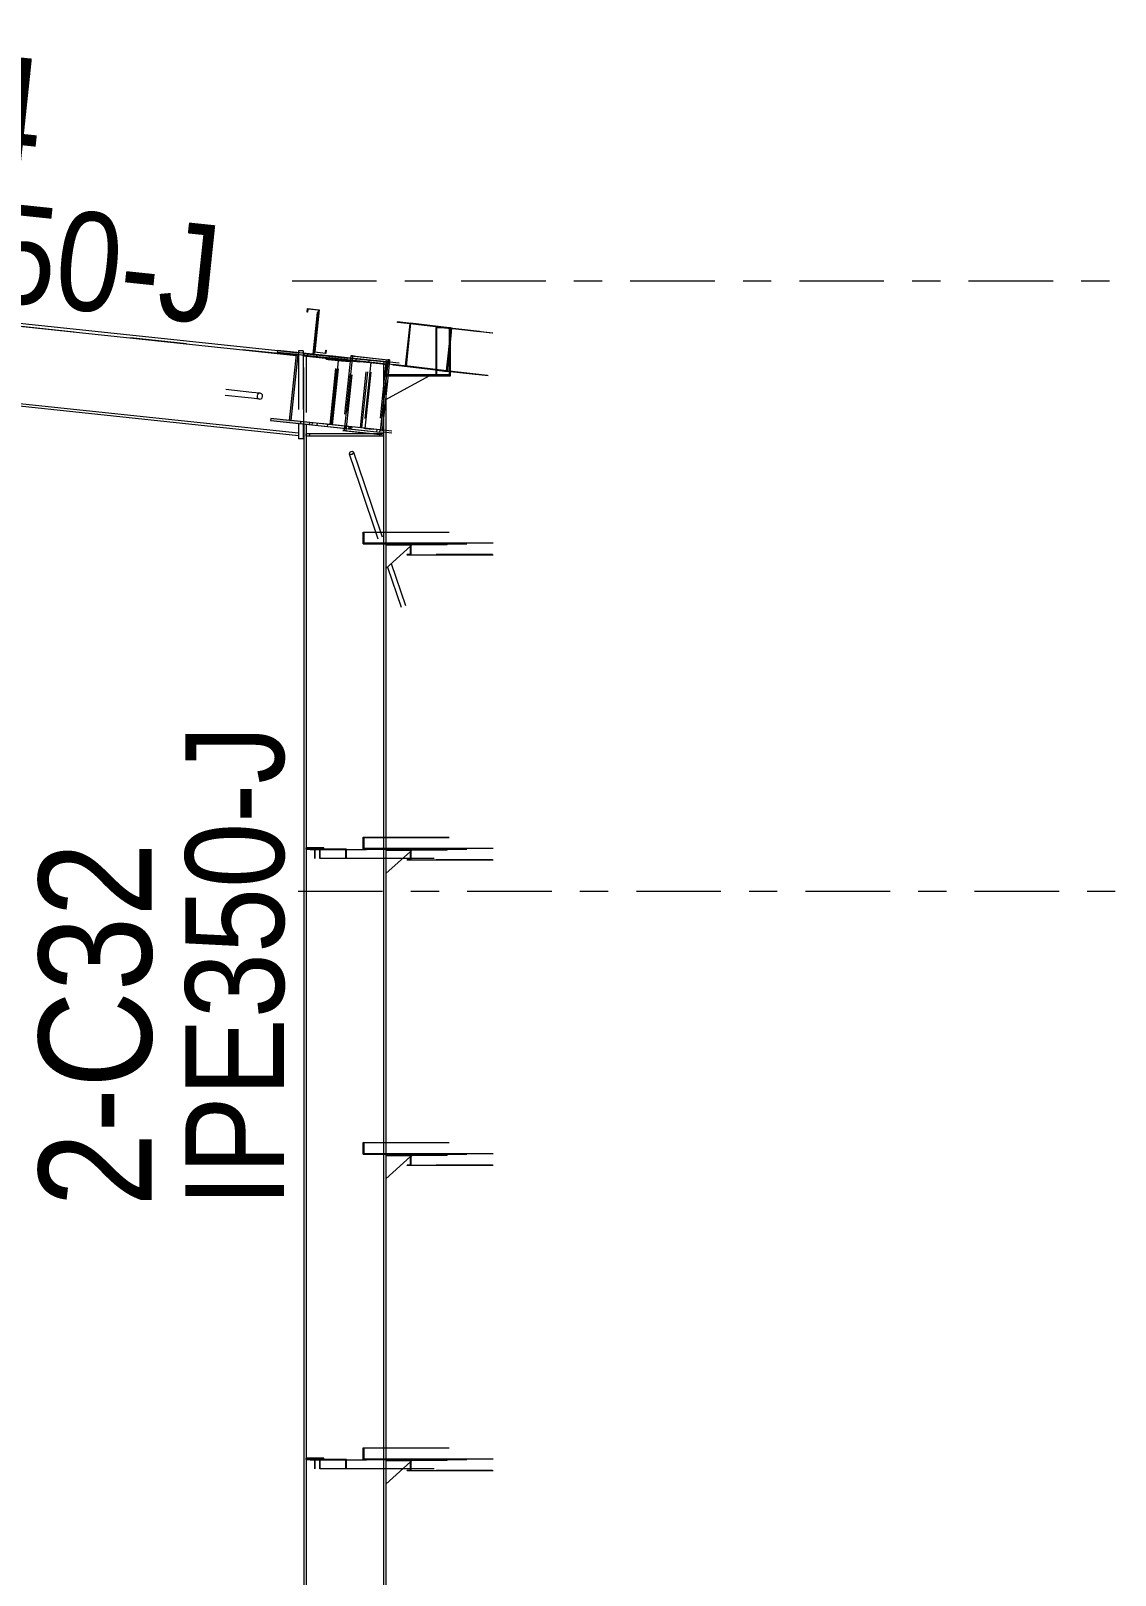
# Model space of a CAD drawing. Header units: millimetres. Extents: x -49 to 773, y -65 to 509.
# Drawn here: x 236.9 to 275.4, y 243.1 to 297.9 of the extents above; entities that cross this region are included whole.
import ezdxf

# ---------------------------------------------------------------- set-up
doc = ezdxf.new("R2010")
doc.units = ezdxf.units.MM
for name, pattern in [('XKITLINE00', [0]), ('XKITLINE02', [4, 2, -2]), ('XKITLINE03', [6, 3, -1, 1, -1])]:
    doc.linetypes.add(name, pattern=pattern)
for name, color, linetype, lineweight in [('Part', 2, 'Continuous', 0), ('PartMark', 7, 'Continuous', 0), ('S-grid', 1, 'Continuous', 0)]:
    doc.layers.add(name, color=color, linetype=linetype, lineweight=lineweight)
doc.styles.add('ARIAL', font='ARIAL.TTF')

# ---------------------------------------------------------------- blocks, each defined once
blk = doc.blocks.new('*A117')
at = {"layer": 'Part'}
blk.add_hatch(color=3, dxfattribs=at).paths.add_polyline_path([(247.746, 268.817), (247.746, 268.833), (248.099, 268.833), (248.099, 268.5), (248.081, 268.5), (248.081, 268.817)], flags=17)
blk = doc.blocks.new('*A118')
at = {"layer": 'Part'}
blk.add_hatch(color=3, dxfattribs=at).paths.add_polyline_path([(245.658, 286.453), (245.666, 286.528), (247.057, 286.381), (247.049, 286.307), (246.384, 286.377), (246.137, 284.04), (246.803, 283.97), (246.795, 283.895), (245.404, 284.042), (245.412, 284.116), (246.077, 284.046), (246.324, 286.383)], flags=17)
blk = doc.blocks.new('*A157')
at = {"layer": 'Part'}
blk.add_hatch(color=3, dxfattribs=at).paths.add_polyline_path([(249.91, 287.525), (249.911, 287.542), (250.375, 287.492), (250.213, 285.959), (249.75, 286.009), (249.751, 286.025), (250.196, 285.977), (250.355, 287.477)], flags=17)
blk = doc.blocks.new('*A158')
at = {"layer": 'Part'}
blk.add_hatch(color=3, dxfattribs=at).paths.add_polyline_path([(248.713, 280.068), (248.713, 279.682), (250.391, 279.682), (250.391, 279.265), (250.251, 279.265), (250.251, 279.28), (250.374, 279.28), (250.374, 279.667), (248.696, 279.667), (248.696, 280.083), (248.836, 280.083), (248.836, 280.068)], flags=17)
blk = doc.blocks.new('*A159')
at = {"layer": 'Part'}
blk.add_hatch(color=3, dxfattribs=at).paths.add_polyline_path([(248.713, 269.235), (248.713, 268.848), (250.391, 268.848), (250.391, 268.432), (250.251, 268.432), (250.251, 268.447), (250.374, 268.447), (250.374, 268.833), (248.696, 268.833), (248.696, 269.25), (248.836, 269.25), (248.836, 269.235)], flags=17)
blk = doc.blocks.new('*A160')
at = {"layer": 'Part'}
blk.add_hatch(color=3, dxfattribs=at).paths.add_polyline_path([(248.713, 258.402), (248.713, 258.015), (250.391, 258.015), (250.391, 257.598), (250.251, 257.598), (250.251, 257.613), (250.374, 257.613), (250.374, 258), (248.696, 258), (248.696, 258.417), (248.836, 258.417), (248.836, 258.402)], flags=17)
blk = doc.blocks.new('*A187')
at = {"layer": 'Part'}
blk.add_hatch(color=3, dxfattribs=at).paths.add_polyline_path([(248.713, 269.235), (248.713, 268.848), (250.391, 268.848), (250.391, 268.432), (250.251, 268.432), (250.251, 268.447), (250.374, 268.447), (250.374, 268.833), (248.696, 268.833), (248.696, 269.25), (248.836, 269.25), (248.836, 269.235)], flags=17)
blk = doc.blocks.new('*A188')
at = {"layer": 'Part'}
blk.add_hatch(color=3, dxfattribs=at).paths.add_polyline_path([(248.713, 280.068), (248.713, 279.682), (250.391, 279.682), (250.391, 279.265), (250.251, 279.265), (250.251, 279.28), (250.374, 279.28), (250.374, 279.667), (248.696, 279.667), (248.696, 280.083), (248.836, 280.083), (248.836, 280.068)], flags=17)
blk = doc.blocks.new('*A189')
at = {"layer": 'Part'}
blk.add_hatch(color=3, dxfattribs=at).paths.add_polyline_path([(248.713, 258.402), (248.713, 258.015), (250.391, 258.015), (250.391, 257.598), (250.251, 257.598), (250.251, 257.613), (250.374, 257.613), (250.374, 258), (248.696, 258), (248.696, 258.417), (248.836, 258.417), (248.836, 258.402)], flags=17)
blk = doc.blocks.new('*A190')
at = {"layer": 'Part'}
blk.add_hatch(color=3, dxfattribs=at).paths.add_polyline_path([(248.713, 247.568), (248.713, 247.182), (250.391, 247.182), (250.391, 246.765), (250.251, 246.765), (250.251, 246.78), (250.374, 246.78), (250.374, 247.167), (248.696, 247.167), (248.696, 247.583), (248.836, 247.583), (248.836, 247.568)], flags=17)
blk = doc.blocks.new('*A193')
at = {"layer": 'Part'}
blk.add_hatch(color=3, dxfattribs=at).paths.add_polyline_path([(247.355, 286.433), (247.367, 286.543), (247.382, 286.541), (247.369, 286.417), (246.954, 286.461), (247.112, 287.954), (246.727, 287.994), (246.716, 287.885), (246.701, 287.887), (246.714, 288.011), (247.128, 287.967), (246.971, 286.474)], flags=17)
blk = doc.blocks.new('*A198')
at = {"layer": 'Part'}
blk.add_hatch(color=3, dxfattribs=at).paths.add_polyline_path([(248.713, 247.568), (248.713, 247.182), (250.391, 247.182), (250.391, 246.765), (250.251, 246.765), (250.251, 246.78), (250.374, 246.78), (250.374, 247.167), (248.696, 247.167), (248.696, 247.583), (248.836, 247.583), (248.836, 247.568)], flags=17)
blk = doc.blocks.new('*A200')
at = {"layer": 'Part'}
blk.add_hatch(color=3, dxfattribs=at).paths.add_polyline_path([(247.746, 247.15), (247.746, 247.167), (248.099, 247.167), (248.099, 246.833), (248.081, 246.833), (248.081, 247.15)], flags=17)
blk = doc.blocks.new('*A624')
at = {"layer": 'S-grid', "color": 1, "linetype": 'XKITLINE03', "lineweight": 0}
blk.add_line((246.168, 289), (275.368, 289), dxfattribs=at)
blk = doc.blocks.new('*A625')
at = {"layer": 'S-grid', "color": 1, "linetype": 'XKITLINE03', "lineweight": 0}
blk.add_line((246.383, 267.333), (275.368, 267.333), dxfattribs=at)
blk = doc.blocks.new('*A655')
at = {"layer": 'Part', "color": 7, "linetype": 'XKITLINE02', "lineweight": 0}
for p, q in [((251.668, 258), (249.5, 258)), ((249.5, 258), (249.5, 257.958)), ((249.5, 258), (249.5, 257.958)), ((250.279, 257.958), (250.279, 258)), ((251.668, 257.958), (250.374, 257.958)), ((251.185, 257.958), (251.185, 258)), ((251.668, 257.958), (251.668, 258))]:
    blk.add_line(p, q, dxfattribs=at)
at = {"layer": 'Part', "color": 2, "linetype": 'XKITLINE00', "lineweight": 0}
for p, q in [((249.5, 257.958), (250.374, 257.958)), ((250.168, 257.958), (250.168, 258))]:
    blk.add_line(p, q, dxfattribs=at)
blk = doc.blocks.new('*A656')
at = {"layer": 'Part', "color": 7, "linetype": 'XKITLINE02', "lineweight": 0}
for p, q in [((246.81, 268.833), (246.81, 268.817)), ((251.208, 268.833), (246.81, 268.833)), ((246.81, 268.817), (251.178, 268.817)), ((246.982, 268.5), (246.982, 268.817)), ((246.991, 268.5), (246.991, 268.833)), ((250.1, 268.5), (246.982, 268.5)), ((251.208, 268.5), (250.374, 268.5))]:
    blk.add_line(p, q, dxfattribs=at)
at = {"layer": 'Part', "color": 2, "linetype": 'XKITLINE00', "lineweight": 0}
blk.add_line((250.374, 268.5), (250.1, 268.5), dxfattribs=at)
blk = doc.blocks.new('*A657')
at = {"layer": 'Part', "color": 7, "linetype": 'XKITLINE02', "lineweight": 0}
for p, q in [((249.5, 268.792), (249.5, 267.958)), ((250.423, 268.792), (249.5, 268.792)), ((250.374, 268.748), (250.423, 268.792))]:
    blk.add_line(p, q, dxfattribs=at)
at = {"layer": 'Part', "color": 2, "linetype": 'XKITLINE00', "lineweight": 0}
blk.add_line((250.374, 268.748), (249.5, 267.958), dxfattribs=at)
blk = doc.blocks.new('*A658')
at = {"layer": 'Part', "color": 7, "linetype": 'XKITLINE02', "lineweight": 0}
for p, q in [((251.668, 268.833), (249.5, 268.833)), ((249.5, 268.833), (249.5, 268.792)), ((249.5, 268.833), (249.5, 268.792)), ((250.279, 268.792), (250.279, 268.833)), ((251.668, 268.792), (250.374, 268.792)), ((251.185, 268.792), (251.185, 268.833)), ((251.668, 268.792), (251.668, 268.833))]:
    blk.add_line(p, q, dxfattribs=at)
at = {"layer": 'Part', "color": 2, "linetype": 'XKITLINE00', "lineweight": 0}
for p, q in [((249.5, 268.792), (250.374, 268.792)), ((250.168, 268.792), (250.168, 268.833))]:
    blk.add_line(p, q, dxfattribs=at)
blk = doc.blocks.new('*A659')
at = {"layer": 'Part', "color": 2, "linetype": 'XKITLINE00', "lineweight": 0}
for p, q in [((246.85, 268.833), (246.85, 268.817)), ((246.85, 268.817), (247.746, 268.817)), ((248.099, 268.833), (246.976, 268.833)), ((247.15, 268.5), (247.15, 268.817)), ((247.746, 268.817), (247.746, 268.833)), ((248.081, 268.817), (247.746, 268.817)), ((248.081, 268.5), (248.081, 268.817)), ((248.099, 268.5), (248.099, 268.833)), ((248.099, 268.5), (247.15, 268.5))]:
    blk.add_line(p, q, dxfattribs=at)
at = {"layer": 'Part', "color": 7, "linetype": 'XKITLINE02', "lineweight": 0}
for p, q in [((246.976, 268.833), (246.85, 268.833)), ((247.165, 268.5), (247.165, 268.833))]:
    blk.add_line(p, q, dxfattribs=at)
blk = doc.blocks.new('*A660')
at = {"layer": 'Part', "color": 7, "linetype": 'XKITLINE02', "lineweight": 0}
for p, q in [((247.3, 268.875), (246.675, 268.875)), ((246.675, 268.875), (246.675, 268.833)), ((246.675, 268.833), (247.3, 268.833)), ((246.8, 268.833), (246.8, 268.875)), ((247.3, 268.833), (247.3, 268.875))]:
    blk.add_line(p, q, dxfattribs=at)
blk = doc.blocks.new('*A661')
at = {"layer": 'Part', "color": 2, "linetype": 'XKITLINE00', "lineweight": 0}
for p, q in [((247.3, 268.875), (246.675, 268.875)), ((246.976, 268.833), (246.675, 268.833)), ((247.3, 268.833), (247.3, 268.875))]:
    blk.add_line(p, q, dxfattribs=at)
at = {"layer": 'Part', "color": 7, "linetype": 'XKITLINE02', "lineweight": 0}
for p, q in [((246.675, 268.833), (246.675, 268.875)), ((246.8, 268.833), (246.8, 268.875)), ((247.3, 268.833), (246.976, 268.833))]:
    blk.add_line(p, q, dxfattribs=at)
blk = doc.blocks.new('*A662')
at = {"layer": 'Part', "color": 7, "linetype": 'XKITLINE02', "lineweight": 0}
for p, q in [((249.5, 257.958), (249.5, 257.125)), ((250.423, 257.958), (249.5, 257.958)), ((250.374, 257.915), (250.423, 257.958))]:
    blk.add_line(p, q, dxfattribs=at)
at = {"layer": 'Part', "color": 2, "linetype": 'XKITLINE00', "lineweight": 0}
blk.add_line((250.374, 257.915), (249.5, 257.125), dxfattribs=at)
blk = doc.blocks.new('*A663')
at = {"layer": 'Part', "color": 7, "linetype": 'XKITLINE02', "lineweight": 0}
for p, q in [((249.5, 279.625), (249.5, 278.792)), ((250.423, 279.625), (249.5, 279.625)), ((250.374, 279.581), (250.423, 279.625))]:
    blk.add_line(p, q, dxfattribs=at)
at = {"layer": 'Part', "color": 2, "linetype": 'XKITLINE00', "lineweight": 0}
blk.add_line((250.374, 279.581), (249.5, 278.792), dxfattribs=at)
blk = doc.blocks.new('*A664')
at = {"layer": 'Part', "color": 7, "linetype": 'XKITLINE02', "lineweight": 0}
for p, q in [((251.668, 279.667), (249.5, 279.667)), ((249.5, 279.667), (249.5, 279.625)), ((249.5, 279.667), (249.5, 279.625)), ((250.279, 279.625), (250.279, 279.667)), ((251.668, 279.625), (250.374, 279.625)), ((251.185, 279.625), (251.185, 279.667)), ((251.668, 279.625), (251.668, 279.667))]:
    blk.add_line(p, q, dxfattribs=at)
at = {"layer": 'Part', "color": 2, "linetype": 'XKITLINE00', "lineweight": 0}
for p, q in [((249.5, 279.625), (250.374, 279.625)), ((250.168, 279.625), (250.168, 279.667))]:
    blk.add_line(p, q, dxfattribs=at)
blk = doc.blocks.new('*A665')
at = {"layer": 'Part', "color": 7, "linetype": 'XKITLINE02', "lineweight": 0}
for p, q in [((248.314, 286.332), (248.034, 283.681)), ((248.09, 283.675), (248.37, 286.327)), ((248.37, 286.327), (248.314, 286.332)), ((248.314, 286.332), (249.573, 286.2)), ((249.517, 285.667), (249.294, 283.548)), ((249.574, 285.667), (249.349, 283.542)), ((248.09, 283.675), (248.034, 283.681)), ((248.034, 283.681), (249.349, 283.542))]:
    blk.add_line(p, q, dxfattribs=at)
at = {"layer": 'Part', "color": 2, "linetype": 'XKITLINE00', "lineweight": 0}
for p, q in [((249.573, 286.2), (249.517, 285.667)), ((249.629, 286.194), (249.566, 286.2)), ((249.629, 286.194), (249.574, 285.667))]:
    blk.add_line(p, q, dxfattribs=at)
blk = doc.blocks.new('*A666')
at = {"layer": 'Part', "color": 7, "linetype": 'XKITLINE02', "lineweight": 0}
for p, q in [((248.242, 286.256), (247.971, 283.687)), ((248.027, 283.681), (248.307, 286.333)), ((248.307, 286.333), (248.251, 286.339)), ((249.5, 286.108), (249.231, 283.554)), ((249.51, 285.667), (249.286, 283.548)), ((248.027, 283.681), (247.971, 283.687)), ((247.971, 283.687), (249.286, 283.548))]:
    blk.add_line(p, q, dxfattribs=at)
at = {"layer": 'Part', "color": 2, "linetype": 'XKITLINE00', "lineweight": 0}
for p, q in [((248.251, 286.339), (248.242, 286.256)), ((248.251, 286.339), (249.566, 286.2)), ((249.51, 286.206), (249.5, 286.108)), ((249.566, 286.2), (249.51, 285.667))]:
    blk.add_line(p, q, dxfattribs=at)
blk = doc.blocks.new('*A667')
at = {"layer": 'Part', "color": 7, "linetype": 'XKITLINE02', "lineweight": 0}
for p, q in [((247.496, 286.26), (247.504, 286.334)), ((249.42, 286.057), (247.496, 286.26)), ((248.13, 286.268), (247.504, 286.334)), ((247.547, 283.891), (247.786, 286.163)), ((247.607, 283.885), (247.847, 286.157)), ((248.214, 286.118), (247.786, 286.163)), ((248.154, 286.124), (248.161, 286.189)), ((248.221, 286.183), (248.214, 286.118)), ((248.308, 286.174), (248.316, 286.248)), ((248.593, 283.781), (248.84, 286.118)), ((248.642, 283.776), (248.888, 286.113)), ((248.893, 286.172), (248.886, 286.113)), ((249.426, 286.116), (249.42, 286.057)), ((246.881, 283.961), (246.874, 283.887)), ((249.173, 283.72), (246.881, 283.961)), ((246.874, 283.887), (249.165, 283.645)), ((248.054, 283.762), (248.062, 283.837)), ((248.264, 283.74), (248.272, 283.815)), ((249.173, 283.72), (249.165, 283.645))]:
    blk.add_line(p, q, dxfattribs=at)
at = {"layer": 'Part', "color": 2, "linetype": 'XKITLINE00', "lineweight": 0}
for p, q in [((249.427, 286.131), (248.13, 286.268)), ((248.894, 286.187), (248.893, 286.172)), ((249.427, 286.131), (249.426, 286.116))]:
    blk.add_line(p, q, dxfattribs=at)
blk = doc.blocks.new('*A668')
at = {"layer": 'Part', "color": 2, "linetype": 'XKITLINE00', "lineweight": 0}
for p, q in [((245.658, 286.453), (245.666, 286.528)), ((246.324, 286.383), (245.658, 286.453)), ((248.13, 286.268), (245.666, 286.528)), ((246.077, 284.046), (246.324, 286.383)), ((246.137, 284.04), (246.384, 286.377)), ((248.122, 286.194), (246.384, 286.377)), ((247.049, 286.307), (247.057, 286.381)), ((247.45, 286.199), (247.457, 286.264)), ((247.817, 286.16), (247.45, 286.199)), ((247.578, 283.888), (247.817, 286.16)), ((248.122, 286.194), (248.13, 286.268)), ((245.412, 284.116), (245.404, 284.042)), ((245.404, 284.042), (248.235, 283.743)), ((246.077, 284.046), (245.412, 284.116)), ((248.243, 283.818), (246.137, 284.04)), ((246.795, 283.895), (246.803, 283.97)), ((248.235, 283.743), (248.243, 283.818))]:
    blk.add_line(p, q, dxfattribs=at)
at = {"layer": 'Part', "color": 7, "linetype": 'XKITLINE02', "lineweight": 0}
for p, q in [((246.384, 286.377), (246.324, 286.383)), ((246.731, 286.34), (246.739, 286.415)), ((247.389, 286.205), (247.396, 286.27)), ((247.45, 286.199), (247.389, 286.205)), ((247.518, 283.894), (247.757, 286.166)), ((246.137, 284.04), (246.077, 284.046)), ((246.477, 283.929), (246.485, 284.003)), ((247.059, 283.867), (247.067, 283.942)), ((247.427, 283.828), (247.435, 283.903))]:
    blk.add_line(p, q, dxfattribs=at)
blk = doc.blocks.new('*A669')
at = {"layer": 'Part', "color": 2, "linetype": 'XKITLINE00', "lineweight": 0}
for p, q in [((247.061, 287.874), (246.906, 286.397)), ((247.103, 287.869), (247.061, 287.874)), ((246.954, 286.461), (246.947, 286.393))]:
    blk.add_line(p, q, dxfattribs=at)
at = {"layer": 'Part', "color": 7, "linetype": 'XKITLINE02', "lineweight": 0}
for p, q in [((247.103, 287.869), (246.954, 286.461)), ((246.906, 286.397), (246.904, 286.382)), ((246.945, 286.378), (246.904, 286.382)), ((246.947, 286.393), (246.945, 286.378))]:
    blk.add_line(p, q, dxfattribs=at)
blk = doc.blocks.new('*A670')
at = {"layer": 'Part', "color": 2, "linetype": 'XKITLINE00', "lineweight": 0}
for p, q in [((246.4, 286.518), (246.4, 286.451)), ((246.567, 286.518), (246.4, 286.518)), ((246.567, 286.518), (246.567, 286.433)), ((246.4, 283.937), (246.4, 283.393)), ((246.567, 283.919), (246.567, 283.393)), ((246.567, 283.393), (246.4, 283.393))]:
    blk.add_line(p, q, dxfattribs=at)
at = {"layer": 'Part', "color": 7, "linetype": 'XKITLINE02', "lineweight": 0}
for p, q in [((246.4, 286.451), (246.4, 283.937)), ((246.567, 286.433), (246.567, 283.919))]:
    blk.add_line(p, q, dxfattribs=at)
blk = doc.blocks.new('*A671')
at = {"layer": 'Part', "color": 7, "linetype": 'XKITLINE02', "lineweight": 0}
for p, q in [((246.592, 286.415), (246.583, 286.332)), ((246.583, 286.332), (247.454, 286.24)), ((246.592, 286.415), (248.128, 286.253))]:
    blk.add_line(p, q, dxfattribs=at)
at = {"layer": 'Part', "color": 2, "linetype": 'XKITLINE00', "lineweight": 0}
for p, q in [((249.5, 286.024), (247.454, 286.24)), ((249.509, 286.107), (248.128, 286.253)), ((249.5, 286.024), (249.509, 286.107))]:
    blk.add_line(p, q, dxfattribs=at)
blk = doc.blocks.new('*A672')
at = {"layer": 'Part', "color": 2, "linetype": 'XKITLINE00', "lineweight": 0}
for p, q in [((249.408, 283.566), (246.675, 283.566)), ((249.408, 283.483), (246.675, 283.483))]:
    blk.add_line(p, q, dxfattribs=at)
at = {"layer": 'Part', "color": 7, "linetype": 'XKITLINE02', "lineweight": 0}
for p, q in [((246.675, 283.483), (246.675, 283.566)), ((246.8, 283.483), (246.8, 283.566)), ((249.283, 283.483), (249.283, 283.566)), ((249.408, 283.483), (249.408, 283.566))]:
    blk.add_line(p, q, dxfattribs=at)
blk = doc.blocks.new('*A673')
at = {"layer": 'Part', "color": 7, "linetype": 'XKITLINE02', "lineweight": 0}
for p, q in [((249.408, 283.566), (246.675, 283.566)), ((246.675, 283.566), (246.675, 283.483)), ((249.408, 283.483), (246.675, 283.483)), ((246.8, 283.483), (246.8, 283.566)), ((249.283, 283.483), (249.283, 283.566)), ((249.408, 283.483), (249.408, 283.566))]:
    blk.add_line(p, q, dxfattribs=at)
blk = doc.blocks.new('*A674')
at = {"layer": 'Part', "color": 2, "linetype": 'XKITLINE00', "lineweight": 0}
for p, q in [((251.788, 287.329), (251.267, 287.329)), ((251.267, 287.329), (251.267, 285.667)), ((251.304, 285.667), (251.304, 287.329)), ((251.788, 285.667), (251.788, 287.329)), ((251.267, 285.667), (251.788, 285.667))]:
    blk.add_line(p, q, dxfattribs=at)
at = {"layer": 'Part', "color": 7, "linetype": 'XKITLINE02', "lineweight": 0}
blk.add_line((251.75, 285.667), (251.75, 287.329), dxfattribs=at)
blk = doc.blocks.new('*A675')
at = {"layer": 'Part', "color": 2, "linetype": 'XKITLINE00', "lineweight": 0}
blk.add_line((249.5, 284.792), (251.03, 285.625), dxfattribs=at)
at = {"layer": 'Part', "color": 7, "linetype": 'XKITLINE02', "lineweight": 0}
for p, q in [((249.5, 285.625), (249.5, 284.792)), ((251.03, 285.625), (249.5, 285.625)), ((251.03, 285.625), (251.03, 285.625)), ((251.03, 285.625), (251.03, 285.625))]:
    blk.add_line(p, q, dxfattribs=at)
blk = doc.blocks.new('*A676')
at = {"layer": 'Part', "color": 2, "linetype": 'XKITLINE00', "lineweight": 0}
for p, q in [((251.267, 285.667), (249.5, 285.667)), ((249.5, 285.625), (251.788, 285.625)), ((250.168, 285.625), (250.168, 285.667)), ((251.788, 285.667), (251.304, 285.667)), ((251.304, 285.625), (251.304, 285.667)), ((251.788, 285.625), (251.788, 285.667))]:
    blk.add_line(p, q, dxfattribs=at)
at = {"layer": 'Part', "color": 7, "linetype": 'XKITLINE02', "lineweight": 0}
for p, q in [((249.5, 285.667), (249.5, 285.625)), ((250.279, 285.625), (250.279, 285.667)), ((251.304, 285.667), (251.267, 285.667))]:
    blk.add_line(p, q, dxfattribs=at)
blk = doc.blocks.new('*A805')
at = {"layer": 'Part', "color": 7, "linetype": 'XKITLINE02', "lineweight": 0}
for p, q in [((246.583, 283.917), (246.583, 286.332)), ((246.583, 286.332), (249.408, 286.034)), ((246.675, 286.322), (246.675, 283.908)), ((249.408, 280.083), (249.408, 279.667)), ((249.5, 280.083), (249.5, 279.667)), ((249.408, 269.25), (249.408, 268.833)), ((249.5, 269.25), (249.5, 268.833)), ((249.408, 258.417), (249.408, 258)), ((249.5, 258.417), (249.5, 258)), ((249.408, 247.583), (249.408, 247.167)), ((249.5, 247.583), (249.5, 247.167))]:
    blk.add_line(p, q, dxfattribs=at)
at = {"layer": 'Part', "color": 2, "linetype": 'XKITLINE00', "lineweight": 0}
for p, q in [((249.5, 286.024), (249.408, 286.034)), ((249.408, 286.034), (249.408, 280.083)), ((249.5, 286.024), (249.5, 280.083)), ((246.583, 283.917), (246.583, 192.292)), ((246.675, 283.908), (246.675, 192.292)), ((249.408, 279.667), (249.408, 269.25)), ((249.5, 279.667), (249.5, 269.25)), ((249.408, 268.833), (249.408, 258.417)), ((249.5, 268.833), (249.5, 258.417)), ((249.408, 258), (249.408, 247.583)), ((249.5, 258), (249.5, 247.583)), ((249.408, 247.167), (249.408, 236.75)), ((249.5, 247.167), (249.5, 236.75))]:
    blk.add_line(p, q, dxfattribs=at)
blk = doc.blocks.new('*A833')
at = {"layer": 'Part', "color": 7, "linetype": 'XKITLINE02', "lineweight": 0}
for p, q in [((248.435, 286.236), (248.427, 286.161)), ((248.427, 286.161), (248.959, 286.105)), ((248.427, 286.161), (248.568, 286.146)), ((249.546, 286.119), (248.435, 286.236)), ((248.435, 286.236), (248.576, 286.221)), ((248.959, 286.105), (248.712, 283.768)), ((248.76, 283.763), (249.007, 286.1)), ((248.959, 286.105), (249.234, 286.076)), ((249.007, 286.1), (249.538, 286.044)), ((249.007, 286.1), (249.294, 286.07)), ((249.538, 286.044), (249.546, 286.119)), ((249.62, 286.111), (249.546, 286.119)), ((249.613, 286.036), (249.538, 286.044)), ((249.959, 286), (249.751, 286.022)), ((248.181, 283.824), (248.173, 283.75)), ((248.173, 283.75), (249.284, 283.632)), ((248.173, 283.75), (248.314, 283.735)), ((248.712, 283.768), (248.181, 283.824)), ((248.181, 283.824), (248.322, 283.809)), ((248.712, 283.768), (248.987, 283.739)), ((249.292, 283.707), (248.76, 283.763)), ((248.76, 283.763), (249.047, 283.733)), ((249.284, 283.632), (249.292, 283.707)), ((249.5, 283.61), (249.284, 283.632)), ((249.5, 283.685), (249.292, 283.707))]:
    blk.add_line(p, q, dxfattribs=at)
at = {"layer": 'Part', "color": 2, "linetype": 'XKITLINE00', "lineweight": 0}
for p, q in [((249.967, 286.074), (249.62, 286.111)), ((249.751, 286.022), (249.613, 286.036)), ((249.712, 283.663), (249.5, 283.685)), ((249.705, 283.588), (249.5, 283.61))]:
    blk.add_line(p, q, dxfattribs=at)
blk = doc.blocks.new('*A834')
at = {"layer": 'Part', "color": 7, "linetype": 'XKITLINE02', "lineweight": 0}
for p, q in [((244.747, 285.038), (243.818, 285.136)), ((244.725, 284.831), (243.796, 284.929))]:
    blk.add_line(p, q, dxfattribs=at)
at = {"layer": 'Part', "color": 2, "linetype": 'XKITLINE00', "lineweight": 0}
for p, q in [((245.038, 285.008), (244.747, 285.038)), ((244.987, 284.999), (244.947, 284.965)), ((245.038, 285.008), (244.987, 284.999)), ((245.086, 284.989), (245.038, 285.008)), ((245.016, 284.8), (244.725, 284.831)), ((244.947, 284.965), (244.928, 284.914)), ((244.928, 284.914), (244.936, 284.861)), ((244.936, 284.861), (244.968, 284.82)), ((244.968, 284.82), (245.016, 284.8)), ((245.016, 284.8), (245.067, 284.809)), ((245.067, 284.809), (245.107, 284.843)), ((245.118, 284.947), (245.086, 284.989)), ((245.107, 284.843), (245.126, 284.894)), ((245.126, 284.894), (245.118, 284.947))]:
    blk.add_line(p, q, dxfattribs=at)
blk = doc.blocks.new('*A836')
at = {"layer": 'Part', "color": 2, "linetype": 'XKITLINE00', "lineweight": 0}
for p, q in [((249.91, 287.525), (249.911, 287.542)), ((250.354, 287.473), (249.91, 287.525)), ((250.355, 287.477), (249.91, 287.525)), ((249.911, 287.542), (250.375, 287.492)), ((250.196, 285.977), (250.355, 287.477)), ((250.375, 287.492), (250.213, 285.959)), ((251.741, 287.329), (250.375, 287.492)), ((251.83, 287.319), (251.788, 287.324)), ((251.83, 287.319), (251.788, 286.93)), ((249.75, 286.009), (249.751, 286.025)), ((250.213, 285.959), (249.75, 286.009)), ((251.267, 285.828), (249.75, 286.009)), ((249.751, 286.025), (250.196, 285.977)), ((251.267, 285.833), (250.213, 285.959))]:
    blk.add_line(p, q, dxfattribs=at)
at = {"layer": 'Part', "color": 7, "linetype": 'XKITLINE02', "lineweight": 0}
for p, q in [((251.46, 287.358), (249.911, 287.542)), ((251.458, 287.341), (250.354, 287.473)), ((251.813, 287.304), (250.355, 287.477)), ((251.458, 287.341), (251.46, 287.358)), ((251.813, 287.304), (251.458, 287.341)), ((251.46, 287.358), (251.83, 287.319)), ((251.651, 285.804), (251.813, 287.304)), ((251.788, 287.324), (251.741, 287.329)), ((251.788, 286.93), (251.664, 285.786)), ((251.295, 285.842), (249.751, 286.025)), ((251.651, 285.804), (250.196, 285.977)), ((251.664, 285.786), (251.267, 285.833)), ((251.294, 285.825), (251.267, 285.828)), ((251.294, 285.825), (251.295, 285.842)), ((251.664, 285.786), (251.294, 285.825)), ((251.295, 285.842), (251.651, 285.804))]:
    blk.add_line(p, q, dxfattribs=at)
blk = doc.blocks.new('*A837')
at = {"layer": 'Part', "color": 2, "linetype": 'XKITLINE00', "lineweight": 0}
for p, q in [((248.696, 279.667), (248.696, 280.083)), ((248.696, 280.083), (251.747, 280.083)), ((251.747, 280.068), (248.713, 280.068)), ((248.713, 280.068), (248.713, 279.682)), ((248.836, 280.068), (248.836, 280.083)), ((248.696, 279.667), (250.374, 279.667)), ((253.302, 279.682), (248.713, 279.682)), ((250.374, 279.28), (250.374, 279.667)), ((250.391, 279.265), (250.391, 279.682)), ((250.251, 279.265), (250.251, 279.28)), ((250.374, 279.28), (250.251, 279.28)), ((253.302, 279.265), (250.251, 279.265))]:
    blk.add_line(p, q, dxfattribs=at)
at = {"layer": 'Part', "color": 7, "linetype": 'XKITLINE02', "lineweight": 0}
for p, q in [((250.374, 279.667), (253.285, 279.667)), ((253.285, 279.28), (250.374, 279.28))]:
    blk.add_line(p, q, dxfattribs=at)
blk = doc.blocks.new('*A838')
at = {"layer": 'Part', "color": 2, "linetype": 'XKITLINE00', "lineweight": 0}
for p, q in [((248.696, 268.833), (248.696, 269.25)), ((248.696, 269.25), (251.747, 269.25)), ((251.747, 269.235), (248.713, 269.235)), ((248.713, 269.235), (248.713, 268.848)), ((248.836, 269.235), (248.836, 269.25)), ((248.696, 268.833), (250.374, 268.833)), ((253.302, 268.848), (248.713, 268.848)), ((250.374, 268.447), (250.374, 268.833)), ((250.391, 268.432), (250.391, 268.848)), ((250.251, 268.432), (250.251, 268.447)), ((250.374, 268.447), (250.251, 268.447)), ((253.302, 268.432), (250.251, 268.432))]:
    blk.add_line(p, q, dxfattribs=at)
at = {"layer": 'Part', "color": 7, "linetype": 'XKITLINE02', "lineweight": 0}
for p, q in [((250.374, 268.833), (253.285, 268.833)), ((253.285, 268.447), (250.374, 268.447))]:
    blk.add_line(p, q, dxfattribs=at)
blk = doc.blocks.new('*A839')
at = {"layer": 'Part', "color": 2, "linetype": 'XKITLINE00', "lineweight": 0}
for p, q in [((248.696, 258), (248.696, 258.417)), ((248.696, 258.417), (251.747, 258.417)), ((251.747, 258.402), (248.713, 258.402)), ((248.713, 258.402), (248.713, 258.015)), ((248.836, 258.402), (248.836, 258.417)), ((248.696, 258), (250.374, 258)), ((253.302, 258.015), (248.713, 258.015)), ((250.251, 257.598), (250.251, 257.613)), ((250.374, 257.613), (250.251, 257.613)), ((253.302, 257.598), (250.251, 257.598)), ((250.374, 257.613), (250.374, 258)), ((250.391, 257.598), (250.391, 258.015))]:
    blk.add_line(p, q, dxfattribs=at)
at = {"layer": 'Part', "color": 7, "linetype": 'XKITLINE02', "lineweight": 0}
for p, q in [((250.374, 258), (253.285, 258)), ((253.285, 257.613), (250.374, 257.613))]:
    blk.add_line(p, q, dxfattribs=at)
blk = doc.blocks.new('*A843')
at = {"layer": 'Part', "color": 2, "linetype": 'XKITLINE00', "lineweight": 0}
for p, q in [((245.665, 286.513), (224.35, 288.761)), ((224.35, 288.669), (246.32, 286.351)), ((246.4, 283.594), (224.35, 285.92)), ((246.4, 283.502), (224.35, 285.828))]:
    blk.add_line(p, q, dxfattribs=at)
at = {"layer": 'Part', "color": 7, "linetype": 'XKITLINE02', "lineweight": 0}
for p, q in [((224.35, 288.761), (224.35, 285.828)), ((246.4, 286.343), (224.35, 288.669)), ((246.4, 286.435), (245.665, 286.513)), ((246.4, 286.435), (246.4, 283.502))]:
    blk.add_line(p, q, dxfattribs=at)
blk = doc.blocks.new('*A911')
at = {"layer": 'Part', "color": 2, "linetype": 'XKITLINE00', "lineweight": 0}
for p, q in [((248.208, 282.901), (248.197, 282.864)), ((248.197, 282.864), (248.575, 281.741)), ((248.197, 282.864), (248.232, 282.842)), ((248.258, 282.934), (248.208, 282.901)), ((248.232, 282.842), (248.293, 282.85)), ((248.318, 282.941), (248.258, 282.934)), ((248.293, 282.85), (248.343, 282.882)), ((248.354, 282.92), (248.318, 282.941)), ((248.343, 282.882), (248.354, 282.92)), ((248.354, 282.92), (248.729, 281.805)), ((249.553, 278.839), (250.034, 277.411)), ((249.687, 278.961), (250.188, 277.475))]:
    blk.add_line(p, q, dxfattribs=at)
at = {"layer": 'Part', "color": 7, "linetype": 'XKITLINE02', "lineweight": 0}
for p, q in [((248.575, 281.741), (249.553, 278.839)), ((248.729, 281.805), (249.687, 278.961))]:
    blk.add_line(p, q, dxfattribs=at)
blk = doc.blocks.new('*A917')
at = {"layer": 'Part', "color": 2, "linetype": 'XKITLINE00', "lineweight": 0}
for p, q in [((248.696, 268.833), (248.696, 269.25)), ((248.696, 269.25), (251.747, 269.25)), ((251.747, 269.235), (248.713, 269.235)), ((248.713, 269.235), (248.713, 268.848)), ((248.836, 269.235), (248.836, 269.25)), ((248.696, 268.833), (250.374, 268.833)), ((253.302, 268.848), (248.713, 268.848)), ((250.374, 268.447), (250.374, 268.833)), ((250.391, 268.432), (250.391, 268.848)), ((250.251, 268.432), (250.251, 268.447)), ((250.374, 268.447), (250.251, 268.447)), ((253.302, 268.432), (250.251, 268.432))]:
    blk.add_line(p, q, dxfattribs=at)
at = {"layer": 'Part', "color": 7, "linetype": 'XKITLINE02', "lineweight": 0}
for p, q in [((250.374, 268.833), (253.285, 268.833)), ((253.285, 268.447), (250.374, 268.447))]:
    blk.add_line(p, q, dxfattribs=at)
blk = doc.blocks.new('*A918')
at = {"layer": 'Part', "color": 2, "linetype": 'XKITLINE00', "lineweight": 0}
for p, q in [((248.696, 279.667), (248.696, 280.083)), ((248.696, 280.083), (251.747, 280.083)), ((251.747, 280.068), (248.713, 280.068)), ((248.713, 280.068), (248.713, 279.682)), ((248.836, 280.068), (248.836, 280.083)), ((248.696, 279.667), (250.374, 279.667)), ((253.302, 279.682), (248.713, 279.682)), ((250.374, 279.28), (250.374, 279.667)), ((250.391, 279.265), (250.391, 279.682)), ((250.251, 279.265), (250.251, 279.28)), ((250.374, 279.28), (250.251, 279.28)), ((253.302, 279.265), (250.251, 279.265))]:
    blk.add_line(p, q, dxfattribs=at)
at = {"layer": 'Part', "color": 7, "linetype": 'XKITLINE02', "lineweight": 0}
for p, q in [((250.374, 279.667), (253.285, 279.667)), ((253.285, 279.28), (250.374, 279.28))]:
    blk.add_line(p, q, dxfattribs=at)
blk = doc.blocks.new('*A919')
at = {"layer": 'Part', "color": 2, "linetype": 'XKITLINE00', "lineweight": 0}
for p, q in [((248.696, 258), (248.696, 258.417)), ((248.696, 258.417), (251.747, 258.417)), ((251.747, 258.402), (248.713, 258.402)), ((248.713, 258.402), (248.713, 258.015)), ((248.836, 258.402), (248.836, 258.417)), ((248.696, 258), (250.374, 258)), ((253.302, 258.015), (248.713, 258.015)), ((250.251, 257.598), (250.251, 257.613)), ((250.374, 257.613), (250.251, 257.613)), ((253.302, 257.598), (250.251, 257.598)), ((250.374, 257.613), (250.374, 258)), ((250.391, 257.598), (250.391, 258.015))]:
    blk.add_line(p, q, dxfattribs=at)
at = {"layer": 'Part', "color": 7, "linetype": 'XKITLINE02', "lineweight": 0}
for p, q in [((250.374, 258), (253.285, 258)), ((253.285, 257.613), (250.374, 257.613))]:
    blk.add_line(p, q, dxfattribs=at)
blk = doc.blocks.new('*A920')
at = {"layer": 'Part', "color": 2, "linetype": 'XKITLINE00', "lineweight": 0}
for p, q in [((248.696, 247.167), (248.696, 247.583)), ((248.696, 247.583), (251.747, 247.583)), ((251.747, 247.568), (248.713, 247.568)), ((248.713, 247.568), (248.713, 247.182)), ((253.302, 247.182), (248.713, 247.182)), ((248.836, 247.568), (248.836, 247.583)), ((250.391, 246.765), (250.391, 247.182)), ((248.696, 247.167), (250.374, 247.167)), ((250.251, 246.765), (250.251, 246.78)), ((250.374, 246.78), (250.251, 246.78)), ((253.302, 246.765), (250.251, 246.765)), ((250.374, 246.78), (250.374, 247.167))]:
    blk.add_line(p, q, dxfattribs=at)
at = {"layer": 'Part', "color": 7, "linetype": 'XKITLINE02', "lineweight": 0}
for p, q in [((250.374, 247.167), (253.285, 247.167)), ((253.285, 246.78), (250.374, 246.78))]:
    blk.add_line(p, q, dxfattribs=at)
blk = doc.blocks.new('*A923')
at = {"layer": 'Part', "color": 2, "linetype": 'XKITLINE00', "lineweight": 0}
for p, q in [((246.701, 287.887), (246.714, 288.011)), ((246.716, 287.885), (246.701, 287.887)), ((246.714, 288.011), (247.128, 287.967)), ((246.727, 287.994), (246.716, 287.885)), ((247.112, 287.954), (246.727, 287.994)), ((246.954, 286.461), (247.112, 287.954)), ((247.128, 287.967), (246.971, 286.474)), ((247.369, 286.417), (246.954, 286.461)), ((246.971, 286.474), (247.355, 286.433)), ((247.355, 286.433), (247.367, 286.543)), ((247.367, 286.543), (247.382, 286.541)), ((247.382, 286.541), (247.369, 286.417))]:
    blk.add_line(p, q, dxfattribs=at)
blk = doc.blocks.new('*A929')
at = {"layer": 'Part', "color": 2, "linetype": 'XKITLINE00', "lineweight": 0}
for p, q in [((248.696, 247.167), (248.696, 247.583)), ((248.696, 247.583), (251.747, 247.583)), ((251.747, 247.568), (248.713, 247.568)), ((248.713, 247.568), (248.713, 247.182)), ((253.302, 247.182), (248.713, 247.182)), ((248.836, 247.568), (248.836, 247.583)), ((250.391, 246.765), (250.391, 247.182)), ((248.696, 247.167), (250.374, 247.167)), ((250.251, 246.765), (250.251, 246.78)), ((250.374, 246.78), (250.251, 246.78)), ((253.302, 246.765), (250.251, 246.765)), ((250.374, 246.78), (250.374, 247.167))]:
    blk.add_line(p, q, dxfattribs=at)
at = {"layer": 'Part', "color": 7, "linetype": 'XKITLINE02', "lineweight": 0}
for p, q in [((250.374, 247.167), (253.285, 247.167)), ((253.285, 246.78), (250.374, 246.78))]:
    blk.add_line(p, q, dxfattribs=at)
blk = doc.blocks.new('*A939')
at = {"layer": 'Part', "color": 7, "linetype": 'XKITLINE02', "lineweight": 0}
for p, q in [((246.81, 247.167), (246.81, 247.15)), ((251.208, 247.167), (246.81, 247.167)), ((246.81, 247.15), (251.178, 247.15)), ((246.982, 246.833), (246.982, 247.15)), ((250.1, 246.833), (246.982, 246.833)), ((246.991, 246.833), (246.991, 247.167)), ((251.208, 246.833), (250.374, 246.833))]:
    blk.add_line(p, q, dxfattribs=at)
at = {"layer": 'Part', "color": 2, "linetype": 'XKITLINE00', "lineweight": 0}
blk.add_line((250.374, 246.833), (250.1, 246.833), dxfattribs=at)
blk = doc.blocks.new('*A940')
at = {"layer": 'Part', "color": 7, "linetype": 'XKITLINE02', "lineweight": 0}
for p, q in [((247.3, 247.208), (246.675, 247.208)), ((246.675, 247.208), (246.675, 247.167)), ((246.8, 247.167), (246.8, 247.208)), ((247.3, 247.167), (247.3, 247.208)), ((246.675, 247.167), (247.3, 247.167))]:
    blk.add_line(p, q, dxfattribs=at)
blk = doc.blocks.new('*A941')
at = {"layer": 'Part', "color": 2, "linetype": 'XKITLINE00', "lineweight": 0}
for p, q in [((246.85, 247.167), (246.85, 247.15)), ((246.85, 247.15), (247.746, 247.15)), ((248.099, 247.167), (246.976, 247.167)), ((247.15, 246.833), (247.15, 247.15)), ((248.099, 246.833), (247.15, 246.833)), ((247.746, 247.15), (247.746, 247.167)), ((248.081, 247.15), (247.746, 247.15)), ((248.081, 246.833), (248.081, 247.15)), ((248.099, 246.833), (248.099, 247.167))]:
    blk.add_line(p, q, dxfattribs=at)
at = {"layer": 'Part', "color": 7, "linetype": 'XKITLINE02', "lineweight": 0}
for p, q in [((246.976, 247.167), (246.85, 247.167)), ((247.165, 246.833), (247.165, 247.167))]:
    blk.add_line(p, q, dxfattribs=at)
blk = doc.blocks.new('*A942')
at = {"layer": 'Part', "color": 2, "linetype": 'XKITLINE00', "lineweight": 0}
for p, q in [((247.3, 247.208), (246.675, 247.208)), ((247.3, 247.167), (247.3, 247.208)), ((246.976, 247.167), (246.675, 247.167))]:
    blk.add_line(p, q, dxfattribs=at)
at = {"layer": 'Part', "color": 7, "linetype": 'XKITLINE02', "lineweight": 0}
for p, q in [((246.675, 247.167), (246.675, 247.208)), ((246.8, 247.167), (246.8, 247.208)), ((247.3, 247.167), (246.976, 247.167))]:
    blk.add_line(p, q, dxfattribs=at)
blk = doc.blocks.new('*A943')
at = {"layer": 'Part', "color": 7, "linetype": 'XKITLINE02', "lineweight": 0}
for p, q in [((251.668, 247.167), (249.5, 247.167)), ((249.5, 247.167), (249.5, 247.125)), ((249.5, 247.167), (249.5, 247.125)), ((250.279, 247.125), (250.279, 247.167)), ((251.668, 247.125), (250.374, 247.125)), ((251.185, 247.125), (251.185, 247.167)), ((251.668, 247.125), (251.668, 247.167))]:
    blk.add_line(p, q, dxfattribs=at)
at = {"layer": 'Part', "color": 2, "linetype": 'XKITLINE00', "lineweight": 0}
for p, q in [((249.5, 247.125), (250.374, 247.125)), ((250.168, 247.125), (250.168, 247.167))]:
    blk.add_line(p, q, dxfattribs=at)
blk = doc.blocks.new('*A944')
at = {"layer": 'Part', "color": 7, "linetype": 'XKITLINE02', "lineweight": 0}
for p, q in [((249.5, 247.125), (249.5, 246.292)), ((250.423, 247.125), (249.5, 247.125)), ((250.374, 247.081), (250.423, 247.125))]:
    blk.add_line(p, q, dxfattribs=at)
at = {"layer": 'Part', "color": 2, "linetype": 'XKITLINE00', "lineweight": 0}
blk.add_line((250.374, 247.081), (249.5, 246.292), dxfattribs=at)
blk = doc.blocks.new('*A946')
at = {"layer": 'Part', "color": 7, "linetype": 'XKITLINE02', "lineweight": 0}
for p, q in [((251.46, 287.358), (251.458, 287.341)), ((251.458, 287.341), (251.813, 287.304)), ((252.821, 287.188), (251.458, 287.341)), ((251.83, 287.319), (251.46, 287.358)), ((252.823, 287.205), (251.46, 287.358)), ((251.813, 287.304), (251.653, 285.804)), ((253.266, 287.141), (251.813, 287.304)), ((251.788, 286.925), (251.666, 285.786)), ((251.298, 285.841), (251.296, 285.825)), ((251.296, 285.825), (251.304, 285.824)), ((251.296, 285.825), (251.304, 285.824)), ((251.653, 285.804), (251.298, 285.841)), ((252.663, 285.688), (251.298, 285.841)), ((251.304, 285.824), (251.666, 285.786)), ((251.788, 285.77), (251.304, 285.824)), ((253.108, 285.641), (251.653, 285.804)), ((251.788, 285.772), (251.666, 285.786))]:
    blk.add_line(p, q, dxfattribs=at)
at = {"layer": 'Part', "color": 2, "linetype": 'XKITLINE00', "lineweight": 0}
for p, q in [((251.83, 287.319), (251.788, 286.925)), ((251.83, 287.319), (253.286, 287.155)), ((253.125, 285.622), (251.788, 285.772)), ((252.661, 285.672), (251.788, 285.77))]:
    blk.add_line(p, q, dxfattribs=at)
blk = doc.blocks.new('*A1224')
at = {"layer": 'PartMark', "color": 7, "style": 'ARIAL', "width": 0.85}
blk.add_text('IPE350-J', height=3.5, rotation=90.0002, dxfattribs=at).set_placement((245.883, 256.132))
at = {"layer": 'PartMark', "color": 3, "style": 'ARIAL', "width": 0.85}
blk.add_text('2-C32', height=4, rotation=90.0002, dxfattribs=at).set_placement((241.183, 256.132))
blk = doc.blocks.new('*A1225')
at = {"layer": 'PartMark', "color": 3, "style": 'ARIAL', "width": 0.85}
blk.add_text('2-R4', height=4, rotation=-6.0218, dxfattribs=at).set_placement((226.877, 293.924))
at = {"layer": 'PartMark', "color": 7, "style": 'ARIAL', "width": 0.85}
blk.add_text('IPE350-J', height=3.5, rotation=-6.0218, dxfattribs=at).set_placement((226.384, 289.25))

msp = doc.modelspace()

# ---------------------------------------------------------------- block references
at = {"lineweight": 0}
for name in ['*A1225', '*A624', '*A843', '*A193', '*A923', '*A669', '*A157', '*A836', '*A674', '*A946', '*A118', '*A668', '*A670', '*A671', '*A805', '*A667', '*A666', '*A665', '*A833', '*A676', '*A675', '*A834', '*A672', '*A673', '*A911', '*A158', '*A188', '*A837', '*A918', '*A664', '*A663', '*A1224', '*A159', '*A187', '*A838', '*A917', '*A625', '*A660', '*A661', '*A656', '*A659', '*A117', '*A658', '*A657', '*A160', '*A189', '*A839', '*A919', '*A655', '*A662', '*A940', '*A942', '*A190', '*A198', '*A920', '*A929', '*A939', '*A941', '*A200', '*A943', '*A944']:
    msp.add_blockref(name, (0, 0), dxfattribs=at)

doc.saveas('drawing.dxf')
